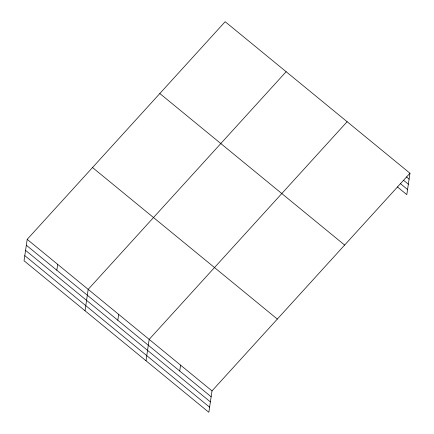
<?xml version="1.0" encoding="UTF-8"?>
<svg xmlns="http://www.w3.org/2000/svg" width="434" height="434" viewBox="0 0 434 434"><rect width="100%" height="100%" fill="white"/><g stroke="black" fill="none" stroke-linecap="round" stroke-linejoin="round"><path stroke-width="0.65" d="M27.196 239.367L24.038 260.763L208.846 412.3L212.004 390.904L409.962 173.237L225.154 21.7L27.196 239.367L212.004 390.904M56.821 270.236L57.689 264.371M85.026 310.771L88.183 289.375L286.142 71.708M117.809 320.243L118.677 314.379M146.014 360.779L149.171 339.383L347.129 121.715M179.725 371.01L180.587 365.14M409.962 173.237L406.804 194.633L397.376 186.908M406.479 176.958L409.094 179.101M403.625 180.365L408.34 184.228M400.229 183.495L407.559 189.506M159.826 93.532L344.639 245.064M92.523 167.535L277.331 319.071M26.333 245.232L211.141 396.768M25.573 250.358L210.381 401.895M24.792 255.637L209.606 407.173"/></g></svg>
